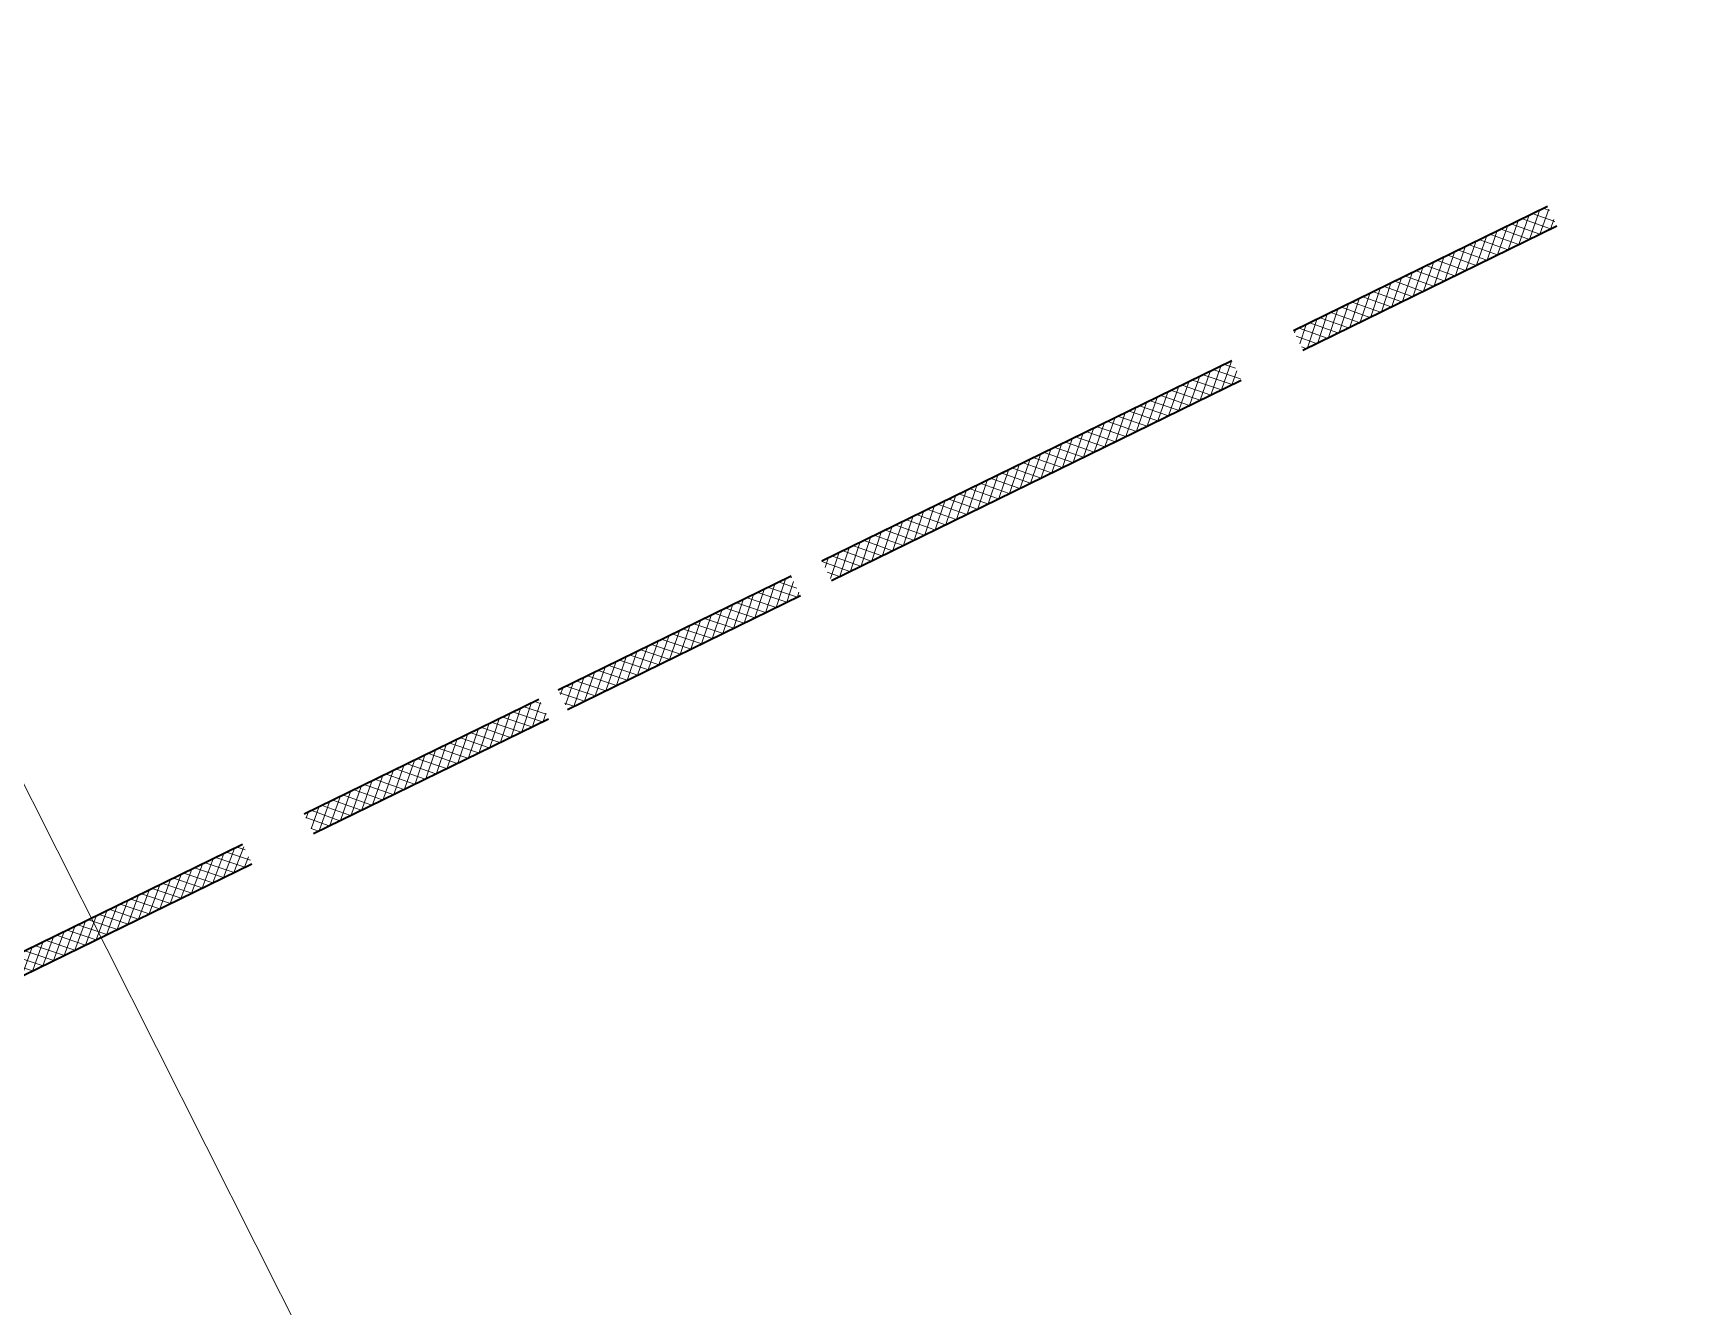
# Model space of a CAD drawing. Header units: metres. Extents: x 7511783 to 7512372, y 4692307 to 4692611.
# Drawn here: x 7511946.77 to 7511965.98, y 4692391.74 to 4692406.59 of the extents above; entities that cross this region are included whole.
import ezdxf

# ---------------------------------------------------------------- set-up
doc = ezdxf.new("R2010")
doc.units = ezdxf.units.M
for name, color, linetype, lineweight in [('A - Muret', 7, 'Continuous', 0), ('A - Muret_Pen_No__101', 252, 'Continuous', 0), ('A - Muret_Pen_No__7', 7, 'Continuous', 0), ('bodrum 1 garazhat projekt', 7, 'Continuous', 0), ('garazhat-netw-amiri - b1', 20, 'Continuous', 0), ('Parcelat baze', 7, 'Continuous', 0)]:
    doc.layers.add(name, color=color, linetype=linetype, lineweight=lineweight)
pattern_1 = [(44.99999999999999, (0, 0), (-68.94290863686237, 68.94290863686243), []), (135.0000000000002, (0, 0), (68.94290863686219, 68.94290863686261), [])]

# ---------------------------------------------------------------- blocks, each defined once
blk = doc.blocks.new('Wall_14', base_point=(0, 6.408165399173339e-12))
at = {"layer": 'A - Muret_Pen_No__101', "linetype": 'Continuous', "lineweight": 13}
h = blk.add_hatch(dxfattribs=at)
h.set_pattern_fill('CONCRETE_BLOCK', color=252, style=0, pattern_type=2)
h.set_pattern_definition(pattern_1)
h.paths.add_polyline_path([(4850.000053644231, -249.9999821185998), (9499.999999999998, -249.9999821185998), (9499.999999999998, 6.705527899608654e-05), (4850.000053644231, -6.034977073632319e-05)])
h = blk.add_hatch(dxfattribs=at)
h.set_pattern_fill('CONCRETE_BLOCK', color=252, style=0, pattern_type=2)
h.set_pattern_definition(pattern_1)
h.paths.add_polyline_path([(10300, 8.940760798381575e-06), (10300, -250.0000402331282), (13349.99993741519, -250.0000402331282), (13349.99993741519, 8.940760798381575e-06)])
h = blk.add_hatch(dxfattribs=at)
h.set_pattern_fill('CONCRETE_BLOCK', color=252, style=0, pattern_type=2)
h.set_pattern_definition(pattern_1)
h.paths.add_polyline_path([(17024.99997203628, -250.0000493480995), (22350.00002736734, -250.0000493480995), (22350.00002736734, 2.583161939906375e-05), (17024.99997203628, -0.0001287680758688126)])
h = blk.add_hatch(dxfattribs=at)
h.set_pattern_fill('CONCRETE_BLOCK', color=252, style=0, pattern_type=2)
h.set_pattern_definition(pattern_1)
h.paths.add_polyline_path([(23149.99995874305, 4.486130633640784e-05), (23149.99995874305, -250.0000544232557), (26450.00002803134, -250.0000544232557), (26450.00002803134, -1.846868974419991e-05)])
h = blk.add_hatch(dxfattribs=at)
h.set_pattern_fill('CONCRETE_BLOCK', color=252, style=0, pattern_type=2)
h.set_pattern_definition(pattern_1)
h.paths.add_polyline_path([(13599.99998658908, -250.0000612729407), (16625.00009681741, -250.0000612729407), (16625.00009681741, -8.785209226758184e-05), (13599.99998658908, -8.785209226758184e-05)])
at = {"layer": 'A - Muret_Pen_No__7', "color": 7, "linetype": 'Continuous', "lineweight": 35, "flags": 128}
for points in [[(9500, 5.247120661729818e-12), (4849.999999999995, 5.817072290201834e-12)], [(13350, 4.775225227403526e-12), (10300, 5.149064467584096e-12)], [(16625, 4.373807682619473e-12), (13600, 4.744582666732988e-12)], [(22350, 3.672093043264142e-12), (17025, 4.324779585546612e-12)], [(26450, 3.169555048267313e-12), (23150, 3.57403684911842e-12)], [(4850, -249.9999999999942), (9500, -249.9999999999947)], [(10300, -249.9999999999948), (13350, -249.9999999999952)], [(13600, -249.9999999999953), (16625.00000000001, -249.9999999999956)], [(17025, -249.9999999999957), (22350, -249.9999999999963)], [(23150, -249.9999999999964), (26450, -249.9999999999968)]]:
    blk.add_lwpolyline(points, dxfattribs=at)
blk = doc.blocks.new('A$C75F44AD6')
at = {"layer": 'A - Muret', "color": 7, "lineweight": 35}
blk.add_blockref('Wall_14', (74280.6928895279, 58482.82031581712), dxfattribs=at)

msp = doc.modelspace()

# ---------------------------------------------------------------- linework, layer by layer
at = {"layer": 'garazhat-netw-amiri - b1'}
msp.add_circle((7511922.380949955, 4692382.212120954), 75.36126493235138, dxfattribs=at)
at = {"layer": 'Parcelat baze', "flags": 128}
msp.add_lwpolyline([(7511908.118, 4692402.948), (7511915.232999999, 4692406.594), (7511920.632999999, 4692409.869), (7511923.58, 4692411.058999999), (7511923.278, 4692411.647), (7511933.435, 4692416.688), (7511936.797999999, 4692418.187), (7511942.993, 4692405.116), (7511951.692000001, 4692387.847), (7511952.79, 4692386.36), (7511954.994, 4692383.377), (7511958.422, 4692378.737), (7511969.121, 4692372.097), (7511973.491, 4692368.387), (7511984.021000001, 4692356.967)], dxfattribs=at)

# ---------------------------------------------------------------- block references
at = {"layer": 'bodrum 1 garazhat projekt', "xscale": 0.001, "yscale": 0.001, "zscale": 0.001, "rotation": 26.04535599708318}
msp.add_blockref('A$C75F44AD6', (7511899.624007692, 4692307.794563157), dxfattribs=at)

doc.saveas('drawing.dxf')
